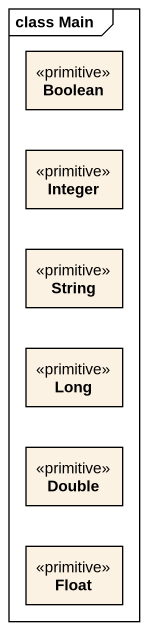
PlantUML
@startuml
mainframe class Main
hide circle
hide empty members
class Boolean <<primitive>>
class Integer <<primitive>>
class String <<primitive>>
class Long <<primitive>>
class Double <<primitive>>
class Float <<primitive>>
@enduml
